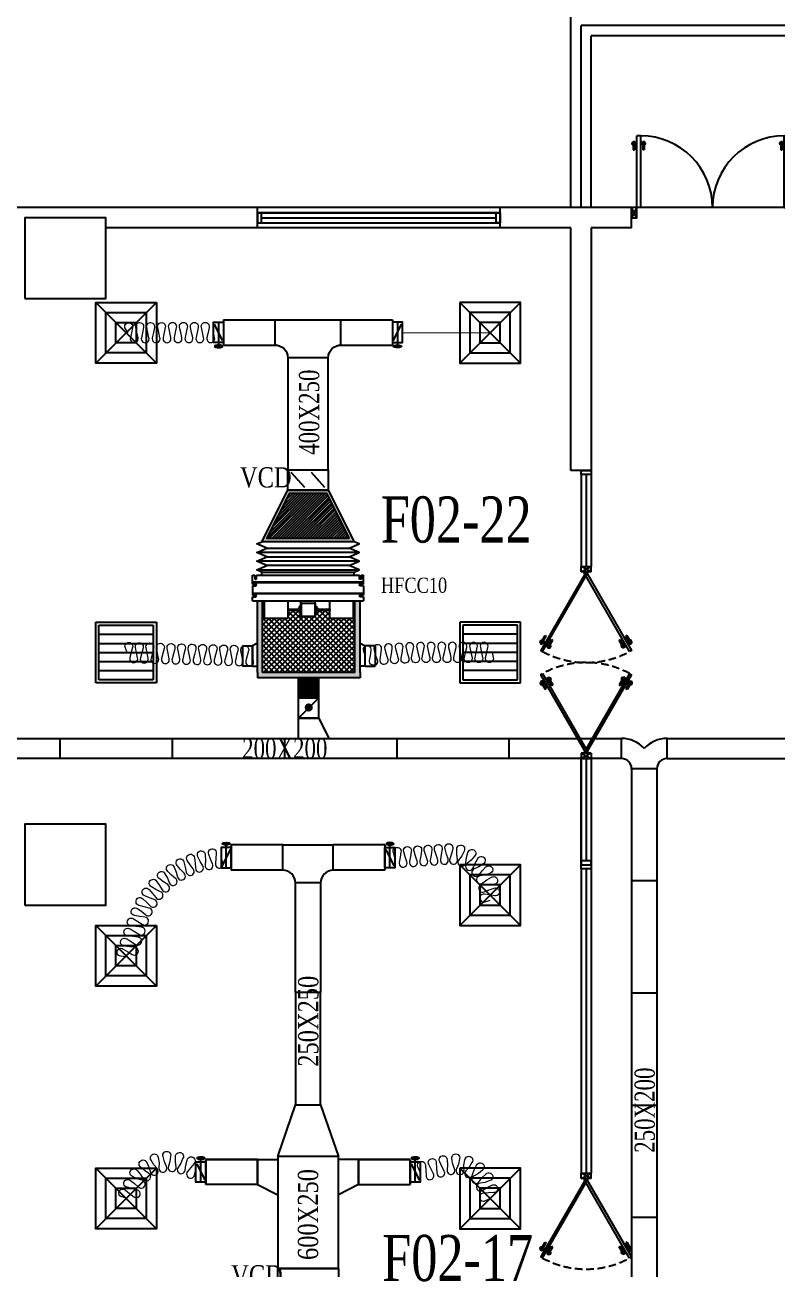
# Model space of a CAD drawing. Header units: metres. Extents: x 352651 to 1421851, y -87441 to -24441.
# Drawn here: x 464578 to 472017, y -44860 to -32552 of the extents above; entities that cross this region are included whole.
import ezdxf
from ezdxf.enums import TextEntityAlignment as Align

# ---------------------------------------------------------------- set-up
doc = ezdxf.new("R2010")
doc.units = ezdxf.units.M
doc.header["$LTSCALE"] = 300
doc.header["$MEASUREMENT"] = 0
doc.linetypes.add('DASHED2', pattern=[0.375, 0.25, -0.125])
for name, color, linetype in [('bat noi mem', 4, 'CONTINUOUS'), ('CUA', 8, 'CONTINUOUS'), ('CUAGIO', 2, 'CONTINUOUS'), ('HATCH', 145, 'CONTINUOUS'), ('KHUAT', 8, 'DASHED2'), ('KT', 1, 'CONTINUOUS'), ('THAY', 9, 'CONTINUOUS'), ('thiet bi', 11, 'CONTINUOUS'), ('TUONG', 7, 'CONTINUOUS'), ('vach', 6, 'CONTINUOUS')]:
    doc.layers.add(name, color=color, linetype=linetype)
doc.layers.add('noi mem', color=5, linetype='BATTING', lineweight=0)
doc.styles.add('PHU', font='vntimeh.shx', dxfattribs={"width": 0.8})
doc.styles.add('ROMANS', font='romans.shx', dxfattribs={"width": 0.75, "bigfont": 'romancvn.shx'})
doc.linetypes.add('BATTING', pattern='A,0.0001,-0.1,[134,ltypeshp.shx,S=0.1,R=0,X=-0.1,Y=0],-0.2,[134,ltypeshp.shx,S=0.1,R=180,X=0.1,Y=0],-0.1', length=0.4001)

# ---------------------------------------------------------------- blocks, each defined once
blk = doc.blocks.new('SAD')
at = {"layer": 'CUAGIO', "color": 8}
for p, q in [((-300, -300), (300, 300)), ((300, -300), (-300, 300))]:
    blk.add_line(p, q, dxfattribs=at)
at = {"layer": 'CUAGIO'}
blk.add_lwpolyline([(300, -300), (300, 300), (-300, 300), (-300, -300)], close=True, dxfattribs=at)
at = {"layer": 'CUAGIO', "color": 8}
for points in [[(200, -200), (200, 200), (-200, 200), (-200, -200)], [(100, -100), (100, 100), (-100, 100), (-100, -100)]]:
    blk.add_lwpolyline(points, close=True, dxfattribs=at)
blk = doc.blocks.new('SAG')
at = {"layer": 'CUAGIO'}
for p, q in [((-300, 300), (-300, -300)), ((300, 300), (-300, 300)), ((300, -300), (300, 300)), ((-300, -300), (300, -300))]:
    blk.add_line(p, q, dxfattribs=at)
at = {"layer": 'CUAGIO', "color": 8}
for p, q in [((-270, 270), (-270, -270)), ((270, 270), (-270, 270)), ((-180, -270), (-180, 270)), ((-90, -270), (-90, 270)), ((0, -270), (0, 270)), ((90, -270), (90, 270)), ((180, -270), (180, 270)), ((270, -270), (270, 270)), ((-270, -270), (270, -270))]:
    blk.add_line(p, q, dxfattribs=at)
blk = doc.blocks.new('c1800')
at = {"layer": 'CUA', "ltscale": 0.2}
for p, q in [((47, 635), (-2, 635)), ((16, 619), (16, 570)), ((22, 661), (22, 607)), ((28, 619), (28, 570)), ((50, 0), (50, 710)), ((90, 710), (50, 710)), ((90, 0), (90, 710)), ((93, 635), (142, 635)), ((112, 619), (112, 570)), ((118, 661), (118, 607)), ((124, 619), (124, 570)), ((1507, 635), (1458, 635)), ((1476, 619), (1476, 570)), ((1482, 661), (1482, 607)), ((1488, 619), (1488, 570)), ((1510, 0), (1510, 710)), ((1510, 710), (1550, 710)), ((1550, 0), (1550, 710)), ((1553, 635), (1602, 635)), ((1572, 619), (1572, 570)), ((1578, 661), (1578, 607)), ((1584, 619), (1584, 570)), ((16, 570), (28, 570)), ((124, 570), (112, 570)), ((1476, 570), (1488, 570)), ((1584, 570), (1572, 570)), ((50, 0), (0, -100)), ((50, -100), (0, 0)), ((50, -100), (50, 0)), ((90, 0), (50, 0)), ((1510, 0), (1550, 0)), ((1550, -100), (1550, 0)), ((1550, -100), (1600, 0)), ((1550, 0), (1600, -100)), ((50, -100), (50, -100)), ((1550, -100), (1550, -100))]:
    blk.add_line(p, q, dxfattribs=at)
for points in [[(50, 0), (0, 0), (0, -100), (50, -100)], [(1550, 0), (1600, 0), (1600, -100), (1550, -100)]]:
    blk.add_lwpolyline(points, close=True, dxfattribs=at)
for centre in [(22, 635), (118, 635), (1482, 635), (1578, 635)]:
    blk.add_circle(centre, 17.3, dxfattribs=at)
for centre, start, end in [((90, 0), 0, 90), ((1510, 0), 90, 180)]:
    blk.add_arc(centre, 710, start, end, dxfattribs=at)
blk = doc.blocks.new('cot1')
at = {"layer": 'vach'}
blk.add_lwpolyline([(-400, -400), (400, -400), (400, 400), (-400, 400)], close=True, dxfattribs=at)
blk = doc.blocks.new('1-van gio D200')
at = {"layer": 'CUAGIO'}
h = blk.add_hatch(dxfattribs=at)
h.set_pattern_fill('ANSI31', color=256, scale=100, style=0)
edge = h.paths.add_edge_path()
edge.add_ellipse((486127, -58494), major_axis=(-38.1, 0), ratio=0.310482, start_angle=0, end_angle=360, ccw=False)
for p, q in [((486167, -58437), (486087, -58277)), ((486127, -58257), (486127, -58494))]:
    blk.add_line(p, q, dxfattribs=at)
at = {"layer": 'CUAGIO', "const_width": 3}
for points in [[(486127, -58457), (486177, -58457), (486177, -58257), (486077, -58257), (486077, -58457), (486127, -58457)], [(486167, -58437), (486087, -58277)], [(486127, -58257), (486127, -58494)]]:
    blk.add_lwpolyline(points, dxfattribs=at)
at = {"layer": 'CUAGIO'}
blk.add_lwpolyline([(486177, -58457), (486077, -58457), (486077, -58257), (486177, -58257)], close=True, dxfattribs=at)
at = {"layer": 'CUAGIO', "const_width": 5.35}
blk.add_lwpolyline([(486131, -58357, -1), (486123, -58357, -1)], format="xyb", close=True, dxfattribs=at)
at = {"layer": 'CUAGIO', "extrusion": (0, 0, -1)}
blk.add_ellipse((486127, -58494), major_axis=(-38.1, 0), ratio=0.310482, start_param=-1.570796, end_param=4.712389, dxfattribs=at)
blk = doc.blocks.new('bac noi mem')
at = {"layer": 'bat noi mem'}
for p, q in [((493887, -64673), (493867, -64693)), ((494067, -64693), (493867, -64693)), ((493867, -64693), (493887, -64713)), ((493887, -64713), (493867, -64733)), ((494067, -64733), (493867, -64733)), ((493867, -64733), (493887, -64753)), ((494047, -64673), (493887, -64673)), ((494047, -64713), (493887, -64713)), ((494047, -64673), (494067, -64693)), ((494067, -64693), (494047, -64713)), ((494047, -64713), (494067, -64733)), ((494067, -64733), (494047, -64753)), ((493887, -64753), (493867, -64773)), ((494067, -64773), (493867, -64773)), ((493867, -64773), (493887, -64793)), ((493887, -64793), (493867, -64813)), ((494067, -64813), (493867, -64813)), ((493867, -64813), (493887, -64833)), ((493887, -64833), (493867, -64853)), ((494067, -64853), (493867, -64853)), ((493867, -64853), (493887, -64873)), ((494047, -64753), (493887, -64753)), ((494047, -64793), (493887, -64793)), ((494047, -64833), (493887, -64833)), ((494047, -64753), (494067, -64773)), ((494067, -64773), (494047, -64793)), ((494047, -64793), (494067, -64813)), ((494067, -64813), (494047, -64833)), ((494047, -64833), (494067, -64853)), ((494067, -64853), (494047, -64873)), ((494047, -64873), (493887, -64873))]:
    blk.add_line(p, q, dxfattribs=at)

msp = doc.modelspace()

# ---------------------------------------------------------------- hatches: boundary and pattern name
at = {"layer": 'CUAGIO'}
h = msp.add_hatch(dxfattribs=at)
h.set_pattern_fill('DOTS', color=256, scale=150, style=0)
h.set_pattern_definition([(0, (-369309.966, -62821.772), (4.6875, 9.375), [0, -9.375])])
h.paths.add_polyline_path([(467786.7, -37634.1), (466970.1, -37634.1), (467196.9, -37184.1), (467559.9, -37184.1)], flags=16)
h.paths.add_polyline_path([(467835.4, -37664.1), (466921.4, -37664.1), (467178.4, -37154.1), (467578.4, -37154.1)])
h = msp.add_hatch(dxfattribs=at)
h.set_pattern_fill('ANSI31', color=256, scale=150, style=0)
h.set_pattern_definition([(45, (-178200, 0), (-13.25825215, 13.25825215), [])])
h.paths.add_polyline_path([(467786.7, -37634.1), (466970.1, -37634.1), (467196.9, -37184.1), (467559.9, -37184.1)])
h = msp.add_hatch(dxfattribs=at)
h.set_pattern_fill('DOTS', color=2, scale=200, style=0)
h.set_pattern_definition([(0, (-105726.6, 18582.861), (6.25, 12.5), [0, -12.5])])
h.paths.add_polyline_path([(467842.4, -38959.6), (466928.8, -38959.6), (466928.8, -38249.6), (466878.8, -38249.6), (466878.8, -38959.6), (466878.8, -39009.6), (467892.4, -39009.6), (467892.4, -38959.6), (467892.4, -38249.6), (467842.4, -38249.6)])
at = {"layer": 'CUAGIO', "ltscale": 1.5}
h = msp.add_hatch(dxfattribs=at)
h.set_pattern_fill('ANSI37', color=9, scale=300, style=0)
h.set_pattern_definition([(45, (5100, 100), (-26.5165043, 26.5165043), []), (135, (5100, 100), (-26.5165043, -26.5165043), [])])
h.paths.add_polyline_path([(467842.4, -38959.6), (467842.4, -38249.6), (467823.3, -38249.6), (467823.3, -38424.6), (467593.1, -38424.6), (467593.1, -38341.7), (467473.4, -38341.7), (467473.4, -38357.3), (467462.9, -38357.3), (467462.9, -38373.1), (467453, -38373.1), (467453, -38398.1, -1), (467446.5, -38400.2), (467310.3, -38400.2, -1), (467303.9, -38398.1), (467303.9, -38373.1), (467294, -38373.1), (467294, -38357.3), (467283.4, -38357.3), (467283.4, -38341.7), (467178.2, -38341.7), (467178.2, -38424.6), (466947.9, -38424.6), (466947.9, -38249.6), (466928.8, -38249.6), (466928.8, -38959.6)])

# ---------------------------------------------------------------- linework, layer by layer
at = {"layer": 'bat noi mem'}
for p, q in [((467885.4, -37771.3), (466871.4, -37771.3)), ((467835.4, -37664.1), (466921.4, -37664.1)), ((466971.4, -37728.4), (467785.4, -37728.4)), ((467885.4, -37857), (466871.4, -37857)), ((466971.4, -37814.1), (467785.4, -37814.1)), ((467785.4, -37899.8), (466971.4, -37899.8)), ((466871.4, -37942.7), (467885.4, -37942.7))]:
    msp.add_line(p, q, dxfattribs=at)
for points in [[(466921.4, -37964.1), (466871.4, -37942.7), (466971.4, -37899.8), (466871.4, -37857), (466971.4, -37814.1), (466871.4, -37771.3), (466971.4, -37728.4), (466871.4, -37685.6), (466921.4, -37664.1)], [(467835.4, -37964.1), (467885.4, -37942.7), (467785.4, -37899.8), (467885.4, -37857), (467785.4, -37814.1), (467885.4, -37771.3), (467785.4, -37728.4), (467885.4, -37685.6), (467835.4, -37664.1)]]:
    msp.add_lwpolyline(points, dxfattribs=at)
at = {"layer": 'CUA', "linetype": 'Continuous'}
for p, q in [((469278.4, -34409.6), (466878.4, -34409.6)), ((466878.4, -34409.6), (469278.4, -34409.6)), ((466918.4, -34459.6), (469238.4, -34459.6)), ((466878.4, -34509.6), (469278.4, -34509.6)), ((470078.4, -36999.6), (470078.4, -37909.6)), ((470128.4, -36999.6), (470128.4, -37909.6)), ((470178.4, -36999.6), (470178.4, -37909.6)), ((470078.4, -40859.6), (470078.4, -39809.6)), ((470078.4, -39809.6), (470078.4, -40859.6)), ((470128.4, -39809.6), (470128.4, -40819.6)), ((470178.4, -39809.6), (470178.4, -40859.6)), ((470078.4, -40899.6), (470078.4, -43909.6)), ((470128.4, -40899.6), (470128.4, -43909.6)), ((470178.4, -40899.6), (470178.4, -43909.6))]:
    msp.add_line(p, q, dxfattribs=at)
at = {"layer": 'CUA'}
for p, q in [((470078.4, -37909.6), (470178, -37909.6)), ((470178, -37962.3), (470078.4, -37909.6)), ((470078.4, -37962.3), (470178, -37909.6)), ((470078.4, -37962.3), (470078.4, -37909.6)), ((470178, -37962.3), (470078.4, -37962.3)), ((470178, -37962.3), (470178, -37909.6)), ((469716.2, -38669.5), (469671.2, -38643.5)), ((469679.8, -38680.4), (469708.8, -38630.2)), ((469696.8, -38638.5), (469722.8, -38593.5)), ((469707.6, -38644.7), (469733.6, -38599.7)), ((469722.8, -38593.5), (469733.6, -38599.7)), ((469763.4, -38677), (469789.4, -38631.9)), ((469774.2, -38683.2), (469800.2, -38638.2)), ((469800.2, -38638.2), (469789.4, -38631.9)), ((470456.2, -38638.2), (470467, -38631.9)), ((470482.2, -38683.2), (470456.2, -38638.2)), ((470493, -38677), (470467, -38631.9)), ((470533.6, -38593.5), (470522.8, -38599.7)), ((470548.8, -38644.7), (470522.8, -38599.7)), ((470559.6, -38638.5), (470533.6, -38593.5)), ((470540.2, -38669.5), (470585.2, -38643.5)), ((470576.6, -38680.4), (470547.6, -38630.2)), ((469737.7, -38681.9), (469782.7, -38707.9)), ((469746.5, -38718.8), (469775.4, -38668.7)), ((470518.7, -38681.9), (470473.7, -38707.9)), ((470509.9, -38718.8), (470481, -38668.7)), ((469737.7, -39037.2), (469782.7, -39011.3)), ((469746.5, -39000.3), (469775.4, -39050.5)), ((470518.7, -39037.2), (470473.7, -39011.3)), ((470509.9, -39000.3), (470481, -39050.5)), ((469716.2, -39049.7), (469671.2, -39075.6)), ((469679.8, -39038.8), (469708.8, -39088.9)), ((469696.8, -39080.6), (469722.8, -39125.7)), ((469707.6, -39074.4), (469733.6, -39119.4)), ((469722.8, -39125.7), (469733.6, -39119.4)), ((469763.4, -39042.2), (469789.4, -39087.2)), ((469774.2, -39035.9), (469800.2, -39081)), ((469800.2, -39081), (469789.4, -39087.2)), ((470482.2, -39035.9), (470456.2, -39081)), ((470456.2, -39081), (470467, -39087.2)), ((470493, -39042.2), (470467, -39087.2)), ((470548.8, -39074.4), (470522.8, -39119.4)), ((470533.6, -39125.7), (470522.8, -39119.4)), ((470559.6, -39080.6), (470533.6, -39125.7)), ((470540.2, -39049.7), (470585.2, -39075.6)), ((470576.6, -39038.8), (470547.6, -39088.9)), ((470178, -39756.8), (470078.4, -39756.8)), ((470178, -39756.8), (470078.4, -39809.6)), ((470078.4, -39756.8), (470178, -39809.6)), ((470078.4, -39756.8), (470078.4, -39809.6)), ((470078.4, -39809.6), (470178, -39809.6)), ((470178, -39756.8), (470178, -39809.6)), ((470078.4, -43909.6), (470178, -43909.6)), ((470178, -43962.3), (470078.4, -43909.6)), ((470078.4, -43962.3), (470178, -43909.6)), ((470078.4, -43962.3), (470078.4, -43909.6)), ((470178, -43962.3), (470178, -43909.6)), ((470178, -43962.3), (470078.4, -43962.3)), ((469716.2, -44669.5), (469671.2, -44643.5)), ((469679.8, -44680.4), (469708.8, -44630.2)), ((469696.8, -44638.5), (469722.8, -44593.5)), ((469707.6, -44644.7), (469733.6, -44599.7)), ((469722.8, -44593.5), (469733.6, -44599.7)), ((469746.5, -44718.8), (469775.4, -44668.7)), ((469763.4, -44677), (469789.4, -44631.9)), ((469774.2, -44683.2), (469800.2, -44638.2)), ((469800.2, -44638.2), (469789.4, -44631.9)), ((470456.2, -44638.2), (470467, -44631.9)), ((470482.2, -44683.2), (470456.2, -44638.2)), ((470493, -44677), (470467, -44631.9)), ((470509.9, -44718.8), (470481, -44668.7)), ((470533.6, -44593.5), (470522.8, -44599.7)), ((470548.8, -44644.7), (470522.8, -44599.7)), ((470559.6, -44638.5), (470533.6, -44593.5)), ((470540.2, -44669.5), (470585.2, -44643.5)), ((470576.6, -44680.4), (470547.6, -44630.2)), ((469737.7, -44681.9), (469782.7, -44707.9)), ((470518.7, -44681.9), (470473.7, -44707.9))]:
    msp.add_line(p, q, dxfattribs=at)
at = {"layer": 'CUA', "linetype": 'Continuous'}
for points in [[(466878.4, -34509.6), (466918.4, -34509.6), (466918.4, -34409.6), (466878.4, -34409.6)], [(469278.4, -34509.6), (469238.4, -34509.6), (469238.4, -34409.6), (469278.4, -34409.6)], [(470178.4, -36959.6), (470178.4, -36999.6), (470078.4, -36999.6), (470078.4, -36959.6)], [(470178.4, -40859.6), (470178.4, -40819.6), (470078.4, -40819.6), (470078.4, -40859.6)], [(470178.4, -40859.6), (470178.4, -40899.6), (470078.4, -40899.6), (470078.4, -40859.6)]]:
    msp.add_lwpolyline(points, close=True, dxfattribs=at)
at = {"layer": 'CUA'}
for points in [[(469697.9, -38749.9), (470146.5, -37972.9), (470128.2, -37962.3), (469679.6, -38739.4)], [(470558.5, -38749.9), (470109.9, -37972.9), (470128.2, -37962.3), (470576.8, -38739.4)], [(469697.9, -38969.2), (470146.5, -39746.2), (470128.2, -39756.8), (469679.6, -38979.8)], [(470558.5, -38969.2), (470109.9, -39746.2), (470128.2, -39756.8), (470576.8, -38979.8)], [(469697.9, -44749.9), (470146.5, -43972.9), (470128.2, -43962.3), (469679.6, -44739.4)], [(470558.5, -44749.9), (470109.9, -43972.9), (470128.2, -43962.3), (470576.8, -44739.4)]]:
    msp.add_lwpolyline(points, close=True, dxfattribs=at)
for centre, major_axis in [((469693.6, -38656.5), (4.7, -17.6)), ((470496.1, -38694.9), (17.6, -4.7)), ((469760.3, -39024.2), (-17.6, 4.7)), ((470562.8, -39062.7), (-4.7, 17.6)), ((469693.6, -44656.5), (4.7, -17.6)), ((470496.1, -44694.9), (17.6, -4.7))]:
    msp.add_ellipse(centre, major_axis=major_axis, ratio=1, dxfattribs=at)
at = {"layer": 'CUA', "extrusion": (0, 0, -1)}
for centre, major_axis in [((470562.8, -38656.5), (-4.7, -17.6)), ((469760.3, -38694.9), (-17.6, -4.7)), ((470496.1, -39024.2), (17.6, 4.7)), ((469693.6, -39062.7), (4.7, 17.6)), ((469760.3, -44694.9), (-17.6, -4.7)), ((470562.8, -44656.5), (-4.7, -17.6))]:
    msp.add_ellipse(centre, major_axis=major_axis, ratio=1, dxfattribs=at)
at = {"layer": 'CUAGIO'}
for p, q in [((466543.4, -35469.1), (466543.4, -35719.1)), ((468213.4, -35469.1), (468213.4, -35719.1)), ((467345.4, -37128.4), (467211.5, -36979.8)), ((467545.4, -37128.4), (467411.5, -36979.8)), ((466878.8, -38959.6), (466878.8, -38249.6)), ((466928.8, -38249.6), (466928.8, -38249.6)), ((466928.8, -38959.6), (466928.8, -38249.6)), ((467842.4, -38249.6), (467842.4, -38249.6)), ((467842.4, -38959.6), (467842.4, -38249.6)), ((467892.4, -38959.6), (467892.4, -38249.6)), ((466729.1, -38694.3), (466729.1, -38894.3)), ((466828.8, -38694.3), (466828.8, -38894.3)), ((466828.8, -38894.3), (466828.8, -38694.3)), ((466828.8, -38894.3), (466828.8, -38694.3)), ((467942.4, -38894.3), (467942.4, -38694.3)), ((467942.4, -38894.3), (467942.4, -38694.3)), ((467942.4, -38894.3), (467942.4, -38694.3)), ((468042.1, -38694.3), (468042.1, -38894.3)), ((466828.8, -38894.3), (466729.1, -38894.3)), ((467892.4, -39009.6), (466878.8, -39009.6)), ((467285.6, -39409.6), (467285.6, -39009.6)), ((467485.6, -39409.6), (467485.6, -39009.6)), ((467942.4, -38894.3), (468042.1, -38894.3)), ((467285.6, -39609.6), (467285.6, -39209.6)), ((467285.6, -39209.6), (467485.6, -39209.6)), ((467485.6, -39209.6), (467285.6, -39409.6)), ((467485.6, -39409.6), (467285.6, -39409.6)), ((467285.6, -39409.6), (467485.6, -39409.6)), ((467485.6, -39409.6), (467585.6, -39609.6)), ((462485.6, -39609.6), (470478.4, -39609.6)), ((464928.4, -39809.6), (464928.4, -39609.6)), ((466038.4, -39809.6), (466038.4, -39609.6)), ((467148.4, -39809.6), (467148.4, -39609.6)), ((468258.4, -39809.6), (468258.4, -39609.6)), ((469368.4, -39809.6), (469368.4, -39609.6)), ((470478.4, -39809.6), (470478.4, -39609.6)), ((470928.4, -39809.6), (470928.4, -39609.6)), ((470928.4, -39609.6), (485226.2, -39609.6)), ((470478.4, -39809.6), (462485.6, -39809.6)), ((470928.4, -39809.6), (485226.2, -39809.6)), ((470578.4, -39909.6), (470578.4, -47359.6)), ((470828.4, -39909.6), (470578.4, -39909.6)), ((470828.4, -39909.6), (470828.4, -47484.6)), ((466618.4, -40664.1), (466618.4, -40914.1)), ((468138.4, -40664.1), (468138.4, -40914.1)), ((470828.4, -41019.6), (470578.4, -41019.6)), ((467503.4, -42124.1), (467253.4, -42124.1)), ((467253.4, -42124.1), (467253.4, -43234.1)), ((467503.4, -43234.1), (467503.4, -42124.1)), ((470828.4, -42129.6), (470578.4, -42129.6)), ((470828.4, -43239.6), (470578.4, -43239.6)), ((466368.4, -44024), (466368.4, -43774)), ((466368.4, -43774), (467078.4, -43774)), ((466878.4, -43774), (466368.4, -43774)), ((466368.4, -43774), (466368.4, -44024)), ((466878.4, -43774), (466878.4, -44024)), ((466878.4, -43774), (466878.4, -44024)), ((466878.4, -44024), (466878.4, -43774)), ((466878.4, -44024), (466878.4, -43774)), ((468388.4, -43774), (467678.4, -43774)), ((467878.4, -43774), (467878.4, -44024)), ((467878.4, -43774), (467878.4, -44024)), ((467878.4, -44024), (467878.4, -43774)), ((467878.4, -44024), (467878.4, -43774)), ((467878.4, -43774), (468388.4, -43774)), ((468388.4, -44024), (468388.4, -43774)), ((468388.4, -43774), (468388.4, -44024)), ((466878.4, -44024), (466368.4, -44024)), ((466878.4, -44024), (467078.4, -44124)), ((467878.4, -44024), (467678.4, -44124)), ((467878.4, -44024), (468388.4, -44024)), ((470828.4, -44349.6), (470578.4, -44349.6)), ((467678.4, -44854.1), (467078.4, -44854.1))]:
    msp.add_line(p, q, dxfattribs=at)
at = {"layer": 'CUAGIO', "ltscale": 1.5}
for p, q in [((467053.4, -35719.1), (467053.4, -35469.1)), ((467053.4, -35719.1), (467053.4, -35469.1)), ((467053.4, -35469.1), (467703.4, -35469.1)), ((467703.4, -35719.1), (467703.4, -35469.1)), ((467578.4, -35844.1), (467178.4, -35844.1)), ((467128.4, -40664.1), (467628.4, -40664.1))]:
    msp.add_line(p, q, dxfattribs=at)
at = {"layer": 'CUAGIO', "color": 2}
for p, q in [((466878.8, -38959.6), (466878.8, -39009.6)), ((467842.4, -38959.6), (466928.8, -38959.6)), ((467892.4, -38959.6), (467892.4, -39009.6)), ((467128.4, -40914.1), (467128.4, -40664.1)), ((467628.4, -40914.1), (467628.4, -40664.1)), ((467503.4, -41039.1), (467253.4, -41039.1)), ((467078.4, -43744.1), (467253.4, -43234.1)), ((467253.4, -43234.1), (467503.4, -43234.1)), ((467503.4, -43234.1), (467678.4, -43744.1)), ((467678.4, -43744.1), (467078.4, -43744.1)), ((467078.4, -43744.1), (467078.4, -44854.1)), ((467678.4, -44854.1), (467678.4, -43744.1))]:
    msp.add_line(p, q, dxfattribs=at)
for points in [[(466543.4, -35469.1), (467053.4, -35469.1)], [(467703.4, -35469.1), (468213.4, -35469.1)], [(467128.4, -40664.1), (466618.4, -40664.1)], [(468138.4, -40664.1), (467628.4, -40664.1)]]:
    msp.add_lwpolyline(points, dxfattribs=at)
for points in [[(466543.4, -35719.1), (467053.4, -35719.1, -0.4142136), (467178.4, -35844.1), (467178.4, -36954.1), (467578.4, -36954.1), (467578.4, -35844.1, -0.4142136), (467703.4, -35719.1), (468213.4, -35719.1)], [(468138.4, -40914.1), (467628.4, -40914.1, 0.4142136), (467503.4, -41039.1), (467503.4, -42124.1), (467253.4, -42124.1), (467253.4, -41039.1, 0.4142136), (467128.4, -40914.1), (466618.4, -40914.1)]]:
    msp.add_lwpolyline(points, format="xyb", dxfattribs=at)
at = {"layer": 'CUAGIO'}
for points in [[(467178.4, -36954.1), (467578.4, -36954.1), (467578.4, -37154.1), (467178.4, -37154.1)], [(467835.4, -37664.1), (466921.4, -37664.1), (467178.4, -37154.1), (467578.4, -37154.1)], [(467786.7, -37634.1), (466970.1, -37634.1), (467196.9, -37184.1), (467559.9, -37184.1)], [(467078.4, -44854.1), (467678.4, -44854.1), (467678.4, -45054.1), (467078.4, -45054.1)]]:
    msp.add_lwpolyline(points, close=True, dxfattribs=at)
for points, const_width in [([(467273.4, -37054.1, 1), (467283.4, -37054.1, 1)], 10), ([(467473.4, -37054.1, 1), (467483.4, -37054.1, 1)], 10), ([(467405.6, -39304.1, -1), (467365.6, -39304.1, -1)], 40)]:
    msp.add_lwpolyline(points, format="xyb", close=True, dxfattribs=dict(at, const_width=const_width))
for points in [[(466729.1, -38694.3), (466828.8, -38694.3)], [(466878.8, -38669.1), (466828.8, -38694.3)], [(467892.4, -38669.1), (467942.4, -38694.3)], [(468042.1, -38694.3), (467942.4, -38694.3)], [(466828.8, -38894.3), (466878.8, -38894.3)], [(467942.4, -38894.3), (467892.4, -38894.3)]]:
    msp.add_lwpolyline(points, dxfattribs=at)
for centre, radius, start, end in [((470478.4, -39909.6), 300, 41.40954, 90), ((470928.4, -39909.6), 300, 90, 138.59046), ((470478.4, -39909.6), 100, 360, 90), ((470928.4, -39909.6), 100, 90, 180)]:
    msp.add_arc(centre, radius, start, end, dxfattribs=at)
at = {"layer": 'KHUAT'}
for centre, start, end in [((470128.2, -37960.3), 241.40997, 298.59003), ((470128.2, -39758.8), 61.40997, 118.59003), ((470128.2, -43960.3), 241.40997, 298.59003)]:
    msp.add_arc(centre, 899.3, start, end, dxfattribs=at)
at = {"layer": 'noi mem', "ltscale": 1.5}
for points in [[(465598.4, -35597.2), (465567.7, -35547.3, -1.3333333), (465642.7, -35546.9), (465632.5, -35597), (465622.2, -35647.1, 1.3333333), (465697.2, -35646.8), (465686.5, -35596.8), (465675.9, -35546.9, -1.3333333), (465750.9, -35546.6), (465740.6, -35596.6), (465730.3, -35646.7, 1.3333333), (465805.3, -35646.4), (465794.7, -35596.5), (465784, -35546.5, -1.3333333), (465859, -35546.2), (465848.7, -35596.3), (465838.4, -35646.3, 1.3333333), (465913.4, -35646), (465902.8, -35596.1), (465892.2, -35546.1, -1.3333333), (465967.2, -35545.8), (465956.9, -35595.9), (465946.6, -35645.9, 1.3333333), (466021.6, -35645.6), (466010.9, -35595.7), (466000.3, -35545.7, -1.3333333), (466075.3, -35545.4), (466065, -35595.5), (466054.7, -35645.5, 1.3333333), (466129.7, -35645.3), (466119, -35595.3), (466108.4, -35545.3, -1.3333333), (466183.4, -35545.1), (466173.1, -35595.1), (466162.8, -35645.1, 1.3333333), (466237.8, -35644.9), (466227.2, -35594.9), (466216.5, -35544.9, -1.3333333), (466291.5, -35544.7), (466281.2, -35594.7), (466270.9, -35644.7, 1.3333333), (466345.9, -35644.5), (466335.3, -35594.5), (466324.7, -35544.6, -1.3333333), (466399.7, -35544.3), (466389.4, -35594.3), (466379.1, -35644.4, 1.3333333), (466454.1, -35644.1), (466443.4, -35594.1)], [(465588.4, -38759.6), (465568.7, -38709, -1.3333333), (465643.7, -38711.6), (465630.5, -38761), (465617.7, -38810.7, 1.3333333), (465692.7, -38812.8), (465682.6, -38762.5), (465672.6, -38712.2, -1.3333333), (465747.5, -38714.2), (465734.7, -38763.9), (465721.9, -38813.6, 1.3333333), (465796.9, -38815.7), (465786.8, -38765.4), (465776.8, -38715.1, -1.3333333), (465851.7, -38717.1), (465838.9, -38766.8), (465826.1, -38816.5, 1.3333333), (465901.1, -38818.6), (465891, -38768.3), (465881, -38718, -1.3333333), (465955.9, -38720), (465943.1, -38769.7), (465930.3, -38819.4, 1.3333333), (466005.3, -38821.5), (465995.2, -38771.2), (465985.2, -38720.9, -1.3333333), (466060.2, -38722.9), (466047.3, -38772.6), (466034.5, -38822.3, 1.3333333), (466109.5, -38824.3), (466099.4, -38774.1), (466089.4, -38723.8, -1.3333333), (466164.4, -38725.8), (466151.5, -38775.5), (466138.7, -38825.2, 1.3333333), (466213.7, -38827.2), (466203.6, -38776.9), (466193.6, -38726.6, -1.3333333), (466268.6, -38728.7), (466255.7, -38778.4), (466242.9, -38828.1, 1.3333333), (466317.9, -38830.1), (466307.8, -38779.8), (466297.8, -38729.5, -1.3333333), (466372.8, -38731.6), (466359.9, -38781.3), (466347.1, -38831, 1.3333333), (466422.1, -38833), (466412, -38782.7), (466402, -38732.4, -1.3333333), (466477, -38734.5), (466464.1, -38784.2), (466451.3, -38833.9, 1.3333333), (466526.3, -38835.9), (466516.2, -38785.6), (466506.2, -38735.3, -1.3333333), (466581.2, -38737.4), (466568.3, -38787.1), (466555.5, -38836.7, 1.3333333), (466630.5, -38838.8), (466620.4, -38788.5), (466610.4, -38738.2, -1.3333333), (466685.4, -38740.3), (466672.5, -38790), (466659.7, -38839.6, 1.3333333), (466734.7, -38841.7), (466724.6, -38791.4), (466714.6, -38741.1, -1.3333333), (466789.6, -38743.2), (466776.7, -38792.9), (466763.9, -38842.5, 1.3333333), (466838.9, -38844.6), (466828.8, -38794.3)], [(469198.4, -38759.6), (469209.7, -38809.6, -1.3333333), (469134.7, -38809.6), (469146, -38759.6), (469157.4, -38709.6, 1.3333333), (469082.4, -38709.6), (469093.7, -38759.6), (469105, -38809.6, -1.3333333), (469030, -38809.6), (469041.3, -38759.6), (469052.6, -38709.6, 1.3333333), (468977.6, -38709.6), (468988.9, -38759.6), (469000.2, -38809.6, -1.3333333), (468925.2, -38809.6), (468936.5, -38759.6), (468947.8, -38709.6, 1.3333333), (468872.8, -38709.6), (468884.1, -38759.6), (468895.4, -38809.6, -1.3333333), (468820.4, -38809.6), (468831.8, -38759.6), (468843.1, -38709.6, 1.3333333), (468768.1, -38709.6), (468779.4, -38759.6), (468790.7, -38809.6, -1.3333333), (468715.7, -38809.6), (468727, -38759.6), (468738.3, -38709.6, 1.3333333), (468663.3, -38709.6), (468674.6, -38759.6), (468685.9, -38809.6, -1.3333333), (468610.9, -38809.6), (468622.2, -38759.6), (468633.3, -38709.5, 1.3333333), (468558.3, -38709.8), (468569.8, -38759.8), (468581.8, -38809.6, -1.3333333), (468506.8, -38810.5), (468517.5, -38760.4), (468527.8, -38710.2, 1.3333333), (468452.8, -38711.7), (468465.1, -38761.5), (468477.8, -38811.1, -1.3333333), (468402.8, -38813.2), (468412.7, -38763), (468422.2, -38712.5, 1.3333333), (468347.3, -38715.2), (468360.4, -38764.9), (468373.9, -38814.3, -1.3333333), (468299, -38817.6), (468308.1, -38767.2), (468316.7, -38716.6, 1.3333333), (468241.8, -38720.5), (468255.7, -38769.9), (468270, -38819.1, -1.3333333), (468195.2, -38823.6), (468203.5, -38773.1), (468211.3, -38722.3, 1.3333333), (468136.5, -38727.5), (468151.2, -38776.6), (468166.3, -38825.6, -1.3333333), (468091.5, -38831.3), (468099, -38780.6), (468106, -38729.8, 1.3333333), (468031.3, -38736.1), (468046.8, -38785), (468062.5, -38833.8, -1.3333333), (467987.8, -38840.5), (467994.6, -38789.7), (468001.4, -38738.9, 1.3333333), (467926.7, -38745.5), (467942.4, -38794.3)], [(465578.4, -41769.6), (465527.5, -41764.2, -1.3333333), (465551.5, -41693.2), (465595.3, -41719.9), (465639, -41746.5, 1.3333333), (465663.1, -41675.5), (465612.1, -41670.1), (465561.1, -41664.8, -1.3333333), (465585.2, -41593.7), (465628.9, -41620.4), (465672.7, -41647.1, 1.3333333), (465696.7, -41576.1), (465645.7, -41570.7), (465594.8, -41565.3, -1.3333333), (465618.8, -41494.3), (465662.6, -41521), (465706.3, -41547.7, 1.3333333), (465730.4, -41476.7), (465679.4, -41471.3), (465628.4, -41465.9, -1.3333333), (465652.5, -41394.9), (465696.2, -41421.6), (465739.4, -41448.7, 1.3333333), (465764.3, -41378), (465713.7, -41372.1), (465662.8, -41363.1, -1.3333333), (465691.6, -41293.9), (465733.8, -41323.6), (465773.5, -41355.4, 1.3333333), (465806.3, -41287.9), (465756.7, -41276.4), (465707.3, -41261.6, -1.3333333), (465743.9, -41196.2), (465782.4, -41230.6), (465818.1, -41266.8, 1.3333333), (465858.5, -41203.6), (465810.6, -41186.4), (465763.2, -41165.9, -1.3333333), (465807.3, -41105.2), (465841.4, -41143.9), (465872.7, -41184, 1.3333333), (465920.2, -41126), (465874.7, -41103.3), (465830, -41077.4, -1.3333333), (465880.8, -41022.3), (465910.2, -41064.7), (465936.6, -41108.2, 1.3333333), (465990.5, -41056.1), (465948, -41028.2), (465906.6, -40997.3, -1.3333333), (465963.5, -40948.5), (465987.8, -40994), (466008.9, -41040.3, 1.3333333), (466068.5, -40994.9), (466029.5, -40962.2), (465992, -40926.7, -1.3333333), (466054.2, -40884.8), (466073, -40932.9), (466088.6, -40981.3, 1.3333333), (466153.2, -40943.1), (466118.2, -40906.2), (466085.1, -40866.6, -1.3333333), (466151.8, -40832.2), (466164.8, -40882.1), (466174.7, -40932.1, 1.3333333), (466243.2, -40901.7), (466212.8, -40860.9), (466184.6, -40817.6, -1.3333333), (466254.8, -40791.3), (466261.9, -40842.4), (466265.9, -40893.2, 1.3333333), (466337.5, -40870.9), (466312.1, -40826.9), (466289.1, -40780.7, -1.3333333), (466361.9, -40762.7), (466363, -40814.3), (466361, -40865.1, 1.3333333), (466434.8, -40851.4), (466414.6, -40804.7), (466396.1, -40756.9, -1.3333333), (466470.2, -40745.8), (466466.5, -40796.9), (466462.8, -40848, 1.3333333), (466537, -40836.9), (466518.4, -40789.1)], [(468238.4, -40789.1), (468223, -40740.1, -1.3333333), (468297.8, -40734.9), (468289.3, -40785.6), (468280.8, -40836.3, 1.3333333), (468355.6, -40831.1), (468340.2, -40782), (468324.7, -40733, -1.3333333), (468399.6, -40727.8), (468391.1, -40778.5), (468382.6, -40829.2, 1.3333333), (468457.4, -40824), (468442, -40774.9), (468426.5, -40725.9, -1.3333333), (468501.3, -40720.6), (468492.9, -40771.4), (468484.4, -40822.1, 1.3333333), (468559.2, -40816.8), (468543.7, -40767.8), (468528.3, -40718.8, -1.3333333), (468603.1, -40713.5), (468594.6, -40764.3), (468586.2, -40815, 1.3333333), (468661, -40809.7), (468645.5, -40760.7), (468630.1, -40711.7, -1.3333333), (468704.9, -40706.4), (468696.4, -40757.1), (468687.9, -40807.9, 1.3333333), (468762.7, -40802.6), (468747.3, -40753.6), (468734.3, -40703, -1.3333333), (468809.3, -40701.6), (468798.3, -40752.6), (468780.9, -40800.1, 1.3333333), (468855.5, -40808.4), (468848.9, -40758.2), (468849.4, -40706, -1.3333333), (468922.2, -40723.8), (468898.4, -40770.3), (468869.4, -40811.8, 1.3333333), (468939.3, -40839), (468945.9, -40788.8), (468959.9, -40738.5, -1.3333333), (469025.6, -40774.6), (468990.6, -40813.4), (468951.9, -40845.9, 1.3333333), (469012.4, -40890.2), (469031.7, -40843.5), (469058.2, -40798.5, -1.3333333), (469112.4, -40850.3), (469068.6, -40878.7), (469022.7, -40900.2, 1.3333333), (469069.7, -40958.6), (469100.5, -40918.4), (469137.7, -40881.8, -1.3333333), (469176.7, -40945.8), (469127, -40962), (469077.2, -40970.9, 1.3333333), (469107.5, -41039.5), (469147.6, -41008.6), (469193, -40982.8, -1.3333333), (469214.1, -41054.8), (469162, -41057.5), (469111.5, -41053.3, 1.3333333), (469123.1, -41127.4), (469169.8, -41107.9), (469218.6, -41091.7, -1.3333333), (469225, -41166.5), (469174.1, -41158.7), (469123.3, -41151, 1.3333333), (469129.6, -41225.7), (469178.4, -41209.6)], [(465588.4, -44159.6), (465539.2, -44146.1, -1.3333333), (465573.1, -44079.2), (465613.1, -44110.9), (465653.1, -44142.6, 1.3333333), (465687, -44075.7), (465637.8, -44062.2), (465588.5, -44048.8, -1.3333333), (465622.4, -43981.9), (465662.4, -44013.6), (465700.2, -44046.6, 1.3333333), (465737, -43981.3), (465689.2, -43966.1), (465642.5, -43943.3, -1.3333333), (465688.1, -43883.7), (465722.3, -43922.8), (465749.3, -43965, 1.3333333), (465802.9, -43912.6), (465761.3, -43884.7), (465722.9, -43849.6, -1.3333333), (465783.4, -43805.3), (465805.3, -43852.5), (465819.3, -43900.6, 1.3333333), (465885.5, -43865.4), (465853.4, -43826.9), (465826.5, -43782.4, -1.3333333), (465897, -43757), (465904.7, -43808.4), (465904.5, -43858.5, 1.3333333), (465978, -43843.4), (465958.1, -43797.4), (465944.7, -43747.1, -1.3333333), (466019.6, -43742.6), (466012.5, -43794.1), (465998.2, -43842.1, 1.3333333), (466073, -43848.3), (466066.8, -43798.6), (466068.2, -43746.6, -1.3333333), (466141.3, -43763.4), (466119.9, -43810.8), (466092.7, -43852.8, 1.3333333), (466162.7, -43879.8), (466170.8, -43830.4), (466183.9, -43781, -1.3333333), (466251.1, -43814.4), (466219.6, -43854.6), (466188.1, -43894.8, 1.3333333), (466255.2, -43928.3), (466268.4, -43879)], [(468488.4, -43899), (468466.3, -43853.1, -1.3333333), (468538.8, -43834.1), (468542, -43885), (468545.2, -43935.8, 1.3333333), (468617.7, -43916.8), (468595.6, -43870.9), (468573.4, -43825.1, -1.3333333), (468645.9, -43806.1), (468649.1, -43856.9), (468652.3, -43907.8, 1.3333333), (468724.9, -43888.7), (468702.7, -43842.9), (468680.6, -43796.9, -1.3333333), (468753.1, -43778), (468756.3, -43828.9), (468754, -43878.6, 1.3333333), (468828.1, -43867.1), (468810.9, -43820.4), (468801.8, -43769.1, -1.3333333), (468876.8, -43770.2), (468866.2, -43821.2), (468847.7, -43867.4, 1.3333333), (468921.5, -43881), (468920.6, -43831.2), (468928.9, -43779.7, -1.3333333), (468999.4, -43805.4), (468972.6, -43850.1), (468939.9, -43887.7, 1.3333333), (469005, -43924.8), (469020.6, -43877.5), (469045.4, -43831.7, -1.3333333), (469103.5, -43879.2), (469063.5, -43912.5), (469020.2, -43937.2, 1.3333333), (469069.5, -43993.7), (469099.8, -43954.2), (469138.3, -43919.1, -1.3333333), (469177.5, -43983.1), (469128.7, -44001.4), (469079.7, -44010.4, 1.3333333), (469107.6, -44080), (469149.3, -44052.7), (469195, -44030, -1.3333333), (469214.8, -44102.3), (469163.9, -44106.1), (469113.1, -44109.7, 1.3333333), (469132.7, -44182.1), (469178.4, -44159.6)]]:
    msp.add_lwpolyline(points, format="xyb", dxfattribs=at)
msp.add_lwpolyline([(468313.4, -35594.1), (469178.4, -35597.2)], dxfattribs=at)
at = {"layer": 'THAY'}
for p, q in [((469978.4, -34359.6), (469978.4, -32459.6)), ((472978.4, -32559.6), (470078.4, -32559.6)), ((470078.4, -34359.6), (470078.4, -32559.6)), ((472978.4, -32659.6), (470178.4, -32659.6)), ((470178.4, -34359.6), (470178.4, -32659.6)), ((472178.4, -34359.6), (470578.4, -34359.6))]:
    msp.add_line(p, q, dxfattribs=at)
at = {"layer": 'THAY', "linetype": 'Continuous'}
for p, q in [((469278.4, -34359.6), (466878.4, -34359.6)), ((469278.4, -34559.6), (466878.4, -34559.6))]:
    msp.add_line(p, q, dxfattribs=at)
at = {"layer": 'thiet bi'}
for p, q in [((466829.4, -38083.1), (466829.4, -37995.6)), ((466829.4, -37995.6), (466853.4, -37995.6)), ((466869.4, -37995.6), (467887.4, -37995.6)), ((466921.4, -37995.6), (466921.4, -37964.1)), ((466921.4, -37964.1), (467835.4, -37964.1)), ((467835.4, -37995.6), (467835.4, -37964.1)), ((467903.4, -37995.6), (467927.4, -37995.6)), ((467927.4, -38083.1), (467927.4, -37995.6)), ((466829.4, -38061.6), (467927.4, -38061.6)), ((466829.4, -38066.6), (467927.4, -38066.6)), ((466829.4, -38172.6), (467927.4, -38172.6)), ((466829.4, -38177.6), (467927.4, -38177.6)), ((466829.4, -38249.6), (466829.4, -38210.1)), ((466829.4, -38249.6), (467927.4, -38249.6)), ((467307.1, -38271.7), (467307.1, -38249.6)), ((467310.3, -38274.1), (467310.3, -38400.2)), ((467446.5, -38274.1), (467446.5, -38400.2)), ((467449.8, -38271.7), (467449.8, -38249.6)), ((467927.4, -38210.1), (467927.4, -38249.6)), ((467178.2, -38332.6), (467283.4, -38332.6)), ((467178.2, -38341.7), (467283.4, -38341.7)), ((467283.4, -38316.9), (467283.4, -38357.3)), ((467294, -38316.9), (467283.4, -38316.9)), ((467294, -38357.3), (467283.4, -38357.3)), ((467294, -38301.1), (467294, -38373.1)), ((467303.9, -38301.1), (467294, -38301.1)), ((467303.9, -38373.1), (467294, -38373.1)), ((467453, -38301.1), (467462.9, -38301.1)), ((467453, -38373.1), (467462.9, -38373.1)), ((467462.9, -38301.1), (467462.9, -38373.1)), ((467462.9, -38316.9), (467473.4, -38316.9)), ((467462.9, -38357.3), (467473.4, -38357.3)), ((467473.4, -38316.9), (467473.4, -38357.3)), ((467473.4, -38332.6), (467593.1, -38332.6)), ((467473.4, -38341.7), (467593.1, -38341.7)), ((467593.1, -38332.6), (467593.1, -38341.7))]:
    msp.add_line(p, q, dxfattribs=at)
for points in [[(466853.4, -37995.6), (466853.4, -38027.6, 1), (466869.4, -38027.6), (466869.4, -37995.6)], [(467903.4, -37995.6), (467903.4, -38027.6, -1), (467887.4, -38027.6), (467887.4, -37995.6)], [(466829.4, -38099.1), (466861.4, -38099.1, 1), (466861.4, -38083.1), (466829.4, -38083.1)], [(467927.4, -38099.1), (467895.4, -38099.1, -1), (467895.4, -38083.1), (467927.4, -38083.1)], [(466829.4, -38210.1), (466861.4, -38210.1, 1), (466861.4, -38194.1), (466829.4, -38194.1)], [(467927.4, -38210.1), (467895.4, -38210.1, -1), (467895.4, -38194.1), (467927.4, -38194.1)]]:
    msp.add_lwpolyline(points, format="xyb", dxfattribs=at)
for points in [[(466829.4, -38099.1), (466829.4, -38194.1)], [(467927.4, -38099.1), (467927.4, -38194.1)]]:
    msp.add_lwpolyline(points, dxfattribs=at)
for points in [[(467178.2, -38424.6), (466947.9, -38424.6), (466947.9, -38249.6), (467178.2, -38249.6)], [(467303.9, -38400.2), (467453, -38400.2), (467453, -38274.1), (467303.9, -38274.1)], [(467823.3, -38424.6), (467593.1, -38424.6), (467593.1, -38249.6), (467823.3, -38249.6)]]:
    msp.add_lwpolyline(points, close=True, dxfattribs=at)
for centre, start, end in [((467307.1, -38275.1), 18.04953, 161.95047), ((467449.8, -38275.1), 18.04953, 161.95047), ((467307.1, -38399.1), 198.04953, 341.95047), ((467449.8, -38399.1), 198.04953, 341.95047)]:
    msp.add_arc(centre, 3.41, start, end, dxfattribs=at)
at = {"layer": 'TUONG'}
for p, q in [((466878.4, -34359.6), (463078.4, -34359.6)), ((466878.4, -34559.6), (466878.4, -34359.6)), ((470578.4, -34359.6), (469278.4, -34359.6)), ((469278.4, -34559.6), (469278.4, -34359.6)), ((470578.4, -34559.6), (470578.4, -34359.6)), ((466878.4, -34559.6), (465378.4, -34559.6)), ((469978.4, -34559.6), (469278.4, -34559.6)), ((469978.4, -36959.6), (469978.4, -34559.6)), ((470178.4, -34559.6), (470178.4, -36959.6)), ((470578.4, -34559.6), (470178.4, -34559.6)), ((470178.4, -36959.6), (469978.4, -36959.6))]:
    msp.add_line(p, q, dxfattribs=at)

# ---------------------------------------------------------------- block references
at = {"layer": 'CUAGIO', "xscale": -1}
for name, p, rotation in [('SAD', (465578.4, -35597.2), 180), ('SAG', (465578.4, -38759.6), 270), ('1-van gio D200', (-19558.6, -99146.5), 180), ('SAD', (465578.4, -41759.6), 180), ('SAD', (465578.4, -44159.6), 180)]:
    msp.add_blockref(name, p, dxfattribs=dict(at, rotation=rotation))
at = {"layer": 'CUAGIO'}
for name, p, rotation in [('SAD', (469178.4, -35597.2), 180), ('SAG', (469178.4, -38759.6), 90), ('1-van gio D200', (954315.4, -99146.5), 180), ('SAD', (469178.4, -41159.6), 180), ('1-van gio D200', (952445.4, -102256.4), 180), ('1-van gio D200', (954565.4, -102256.4), 180), ('SAD', (469178.4, -44159.6), 180)]:
    msp.add_blockref(name, p, dxfattribs=dict(at, rotation=rotation))
for name, p in [('1-van gio D200', (-19633.6, 22763.2)), ('bac noi mem', (-26581.1, 25663.4))]:
    msp.add_blockref(name, p, dxfattribs=at)
at = {"layer": 'CUAGIO', "xscale": -1}
msp.add_blockref('1-van gio D200', (954390.4, 22763.2), dxfattribs=at)
at = {"layer": 'HATCH'}
msp.add_blockref('c1800', (470578.4, -34359.6), dxfattribs=at)
at = {"layer": 'vach'}
for p in [(464978.4, -34859.6), (464978.4, -40859.6)]:
    msp.add_blockref('cot1', p, dxfattribs=at)

# ---------------------------------------------------------------- texts
at = {"layer": 'CUAGIO', "color": 2, "style": 'PHU', "width": 0.75}
for s, p in [('400x250', (467489.1, -36383.4)), ('250x200', (470807.8, -43287.3))]:
    msp.add_text(s, height=200, rotation=90, dxfattribs=at).set_placement(p, align=Align.CENTER)
msp.add_text('200x200', height=200, dxfattribs=at).set_placement((467148.4, -39809.6), align=Align.CENTER)
at = {"layer": 'CUAGIO', "color": 2, "char_height": 200, "width": 439.881, "attachment_point": 1, "style": 'PHU'}
for insert in [(466705.7, -36927.5), (466618.7, -44820.7)]:
    msp.add_mtext('VCD', dxfattribs=dict(at, insert=insert))
at = {"layer": 'CUAGIO', "color": 2, "char_height": 200, "attachment_point": 1, "rotation": 90, "style": 'PHU'}
for s, insert, width in [('250x250', (467280.6, -42857.5), 1487.778), ('600x250', (467278.1, -44769.2), 888.608)]:
    msp.add_mtext(s, dxfattribs=dict(at, insert=insert, width=width))
at = {"layer": 'KT', "ltscale": 1.5, "char_height": 456.096, "width": 2517.297, "attachment_point": 1, "style": 'ROMANS'}
for s, insert in [('{\\fTimes New Roman|b0|i0|c0|p18;F02-22}', (468097.3, -37216.5)), ('{\\fTimes New Roman|b0|i0|c0|p18;F02-17}', (468112.2, -44521.7))]:
    msp.add_mtext(s, dxfattribs=dict(at, insert=insert))
at = {"layer": 'thiet bi', "insert": (468100, -38020), "char_height": 150, "width": 679.92, "attachment_point": 1, "style": 'PHU'}
msp.add_mtext('hfcc10', dxfattribs=at)

doc.saveas('drawing.dxf')
